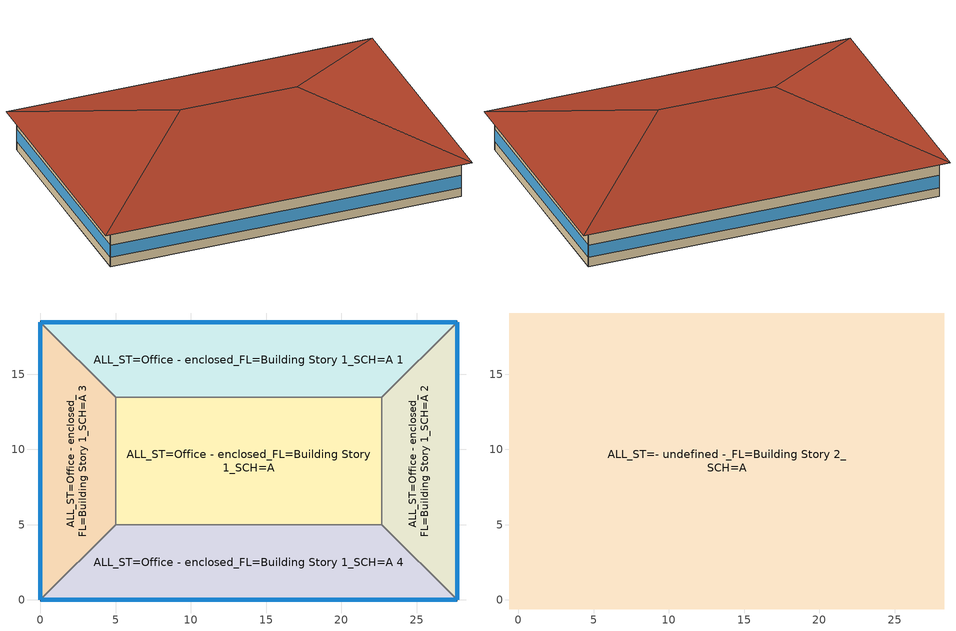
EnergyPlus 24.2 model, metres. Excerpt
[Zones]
ALL_ST=Office - enclosed_FL=Building Story 1_SCH=A
 floor foundation (BTAP-Grnd-Floor-Mass:U-0.757_std): 22.69,13.46 22.69,5 5,5 5,13.46 z0
 wall to ALL_ST=Office - enclosed_FL=Building Story 1_SCH=A 2 (BTAP-Int-Wall): 22.69,5 22.69,13.46 z0:3.05
 wall to ALL_ST=Office - enclosed_FL=Building Story 1_SCH=A 1 (BTAP-Int-Wall): 22.69,13.46 5,13.46 z0:3.05
 wall to ALL_ST=Office - enclosed_FL=Building Story 1_SCH=A 4 (BTAP-Int-Wall): 5,5 22.69,5 z0:3.05
 wall to ALL_ST=Office - enclosed_FL=Building Story 1_SCH=A 3 (BTAP-Int-Wall): 5,13.46 5,5 z0:3.05
ALL_ST=Office - enclosed_FL=Building Story 1_SCH=A 1
 floor foundation (BTAP-Grnd-Floor-Mass:U-0.757_std): 27.69,18.46 22.69,13.46 5,13.46 0,18.46 z0
 wall outside (BTAP-Ext-Wall-Mass:U-0.21): 27.69,18.46 0,18.46 z0:3.05
 wall to ALL_ST=Office - enclosed_FL=Building Story 1_SCH=A 2 (BTAP-Int-Wall): 22.69,13.46 27.69,18.46 z0:3.05
 wall to ALL_ST=Office - enclosed_FL=Building Story 1_SCH=A 3 (BTAP-Int-Wall): 0,18.46 5,13.46 z0:3.05
 window (BTAP-Ext-FixedWindow:U=0.220 SHGC=0.600): 27.66,18.46 0.03,18.46 z0.76:1.78
ALL_ST=Office - enclosed_FL=Building Story 1_SCH=A 2
 floor foundation (BTAP-Grnd-Floor-Mass:U-0.757_std): 27.69,18.46 27.69,0 22.69,5 22.69,13.46 z0
 wall outside (BTAP-Ext-Wall-Mass:U-0.21): 27.69,0 27.69,18.46 z0:3.05
 wall to ALL_ST=Office - enclosed_FL=Building Story 1_SCH=A 4 (BTAP-Int-Wall): 22.69,5 27.69,0 z0:3.05
 window (BTAP-Ext-FixedWindow:U=0.220 SHGC=0.600): 27.69,0.03 27.69,18.43 z0.76:1.78
ALL_ST=Office - enclosed_FL=Building Story 1_SCH=A 3
 floor foundation (BTAP-Grnd-Floor-Mass:U-0.757_std): 0,18.46 5,13.46 5,5 0,0 z0
 wall outside (BTAP-Ext-Wall-Mass:U-0.21): 0,18.46 0,0 z0:3.05
 wall to ALL_ST=Office - enclosed_FL=Building Story 1_SCH=A 4 (BTAP-Int-Wall): 0,0 5,5 z0:3.05
 window (BTAP-Ext-FixedWindow:U=0.220 SHGC=0.600): 0,18.43 0,0.03 z0.76:1.78
ALL_ST=Office - enclosed_FL=Building Story 1_SCH=A 4
 floor foundation (BTAP-Grnd-Floor-Mass:U-0.757_std): 22.69,5 27.69,0 0,0 5,5 z0
 wall outside (BTAP-Ext-Wall-Mass:U-0.21): 0,0 27.69,0 z0:3.05
 window (BTAP-Ext-FixedWindow:U=0.220 SHGC=0.600): 0.03,0 27.66,0 z0.76:1.78
ALL_ST=- undefined -_FL=Building Story 2_SCH=A
 floor outside (BTAP-Ext-Floor-Mass:U-0.162): 28.29,19.06 28.29,-0.6 27.69,0 27.69,18.46 z3.05; 28.29,19.06 27.69,18.46 0,18.46 -0.6,19.06 z3.05; 27.69,0 28.29,-0.6 -0.6,-0.6 0,0 z3.05; -0.6,19.06 0,18.46 0,0 -0.6,-0.6 z3.05
 floor to ALL_ST=Office - enclosed_FL=Building Story 1_SCH=A (BTAP-Int-Floor): 22.69,13.46 22.69,5 5,5 5,13.46 z3.05
 floor to ALL_ST=Office - enclosed_FL=Building Story 1_SCH=A 2 (BTAP-Int-Floor): 27.69,18.46 27.69,0 22.69,5 22.69,13.46 z3.05
 floor to ALL_ST=Office - enclosed_FL=Building Story 1_SCH=A 1 (BTAP-Int-Floor): 27.69,18.46 22.69,13.46 5,13.46 0,18.46 z3.05
 floor to ALL_ST=Office - enclosed_FL=Building Story 1_SCH=A 4 (BTAP-Int-Floor): 22.69,5 27.69,0 0,0 5,5 z3.05
 floor to ALL_ST=Office - enclosed_FL=Building Story 1_SCH=A 3 (BTAP-Int-Floor): 0,18.46 5,13.46 5,5 0,0 z3.05
 roof outside (BTAP-Ext-Roof-Metal:U-0.162): 18.46,9.23,6.33 28.29,-0.6,3.05 28.29,19.06,3.05; 18.46,9.23,6.33 28.29,19.06,3.05 -0.6,19.06,3.05 9.23,9.23,6.33; 9.23,9.23,6.33 -0.6,-0.6,3.05 28.29,-0.6,3.05 18.46,9.23,6.33; 9.23,9.23,6.33 -0.6,19.06,3.05 -0.6,-0.6,3.05
[Building]
SmallOffice: North Axis {deg}=0; Terrain=City; Loads Convergence Tolerance Value {W}=0.04; Temperature Convergence Tolerance Value {deltaC}=0.2; Solar Distribution=FullInteriorAndExterior; Maximum Number of Warmup Days=25; Minimum Number of Warmup Days=6
[Site:Location]
Calgary Intl AP_AB_CAN: Latitude {deg}=51.11; Longitude {deg}=-114.02; Time Zone {hr}=-7; Elevation {m}=1084.1
[Site:GroundTemperature:BuildingSurface]
19.527, 19.502, 19.536, 19.598, 20.002, 21.64, 22.225, 22.375, 21.449, 20.121, 19.802, 19.633
[Site:GroundTemperature:Deep]
4, 1.3, -0.4, -0.9, 0.1, 2.3, 5.2, 8, 9.9, 10.3, 9.2, 7
[Site:GroundTemperature:FCfactorMethod]
January Ground Temperature {C}=5.5; February Ground Temperature {C}=-2; March Ground Temperature {C}=-7.6; April Ground Temperature {C}=-6.3; May Ground Temperature {C}=-6.6; June Ground Temperature {C}=-0.3; July Ground Temperature {C}=4.9; August Ground Temperature {C}=10.2; September Ground Temperature {C}=13.8; October Ground Temperature {C}=17; November Ground Temperature {C}=16.6; December Ground Temperature {C}=11.1
[Site:GroundTemperature:Shallow]
-1.6, -5.4, -6.4, -5.5, -0.4, 5.3, 10.8, 14.7, 15.8, 14, 9.5, 4
[Site:WaterMainsTemperature]
Calculation Method=Correlation; Annual Average Outdoor Air Temperature {C}=4.69167; Maximum Difference In Monthly Average Outdoor Air Temperatures {deltaC}=24.6
[SizingPeriod:DesignDay] Day of Month=21; Dry-Bulb Temperature Range Modifier Type=DefaultMultipliers; Humidity Condition Type=Wetbulb; Barometric Pressure {Pa}=88961; Rain Indicator=No; Snow Indicator=No; Daylight Saving Time Indicator=No; Begin Environment Reset Mode=FullResetAtBeginEnvironment
Name | Month | Day Type | Maximum Dry-Bulb Temperature {C} | Daily Dry-Bulb Temperature Range {deltaC} | Wetbulb or DewPoint at Maximum Dry-Bulb {C} | Wind Speed {m/s} | Wind Direction {deg} | Solar Model Indicator | ASHRAE Clear Sky Optical Depth for Beam Irradiance (taub) | ASHRAE Clear Sky Optical Depth for Diffuse Irradiance (taud) | Sky Clearness
Calgary Intl AP Ann Clg .4% Condns DB=>MWB | 7 | SummerDesignDay | 28.8 | 12.3 | 16 | 4.5 | 160 | ASHRAETau | 0.34 | 2.419
Calgary Intl AP Ann Clg .4% Condns WB=>MDB | 7 | SummerDesignDay | 25.5 | 12.3 | 17.8 | 4.5 | 160 | ASHRAETau | 0.34 | 2.419
Calgary Intl AP Ann Htg 99.6% Condns DB | 1 | WinterDesignDay | -27.7 | 0 | -27.7 | 2.7 | 200 | ASHRAEClearSky |  |  | 0
[Material] Thermal Absorptance=0.9
Name | Roughness | Thickness {m} | Conductivity {W/m-K} | Density {kg/m3} | Specific Heat {J/kg-K} | Solar Absorptance | Visible Absorptance
1/2IN Gypsum 1 | Smooth | 0.0127 | 0.16 | 784.9 | 830 | 0.4 | 0.4
100mm Normalweight concrete floor 1 | MediumSmooth | 0.1016 | 2.31 | 2322 | 832 | 0.7 | 0.7
1IN Stucco 1 | Smooth | 0.0253 | 0.6918 | 1858 | 837 | 0.7 | 0.92
4 in. Normalweight Concrete Floor 1 | MediumRough | 0.1016 | 2.31 | 2322 | 832 | 0.7 | 0.7
6 in. Normalweight Concrete Floor 1 | MediumRough | 0.1524 | 2.31 | 2322 | 832 | 0.7 | 0.7
8IN CONCRETE HW RefBldg 1 | Rough | 0.2032 | 1.311 | 2240 | 836.8 | 0.7 | 0.7
Expanded Polystyrene | MediumSmooth | 0.0363959 | 0.029 | 29 | 1210 | 0.7 | 0.7
G01 13mm gypsum board 1 | Smooth | 0.0127 | 0.16 | 800 | 1090 | 0.7 | 0.5
Metal Roof Surface 1 | Smooth | 0.0008 | 45.28 | 7824 | 500 | 0.7 | 0.7
[Material:NoMass] Roughness=Smooth; Thermal Absorptance=0.9; Solar Absorptance=0.7
Name | Thermal Resistance {m2-K/W} | Visible Absorptance
Typical Carpet Pad; Typical Carpet Pad 1 | 0.21648 | 0.8
Typical Insulation 1 | 5.91238 | 0.7
Typical Insulation 2 | 4.49096 | 0.7
Typical Insulation 3 | 6.17282 | 0.7
[WindowMaterial:SimpleGlazingSystem]
SimpleGlazing:U=0.220 SHGC=0.600: U-Factor {W/m2-K}=2.2; Solar Heat Gain Coefficient=0.6; Visible Transmittance=0.21
[Construction]
BTAP-Ext-FixedWindow:U=0.220 SHGC=0.600: SimpleGlazing:U=0.220 SHGC=0.600
BTAP-Ext-Floor-Mass:U-0.162: Typical Insulation 1, 4 in. Normalweight Concrete Floor 1, Typical Carpet Pad 1
BTAP-Ext-Roof-Metal:U-0.162: Metal Roof Surface 1, Typical Insulation 3
BTAP-Ext-Wall-Mass:U-0.21: 1IN Stucco 1, 8IN CONCRETE HW RefBldg 1, Typical Insulation 2, 1/2IN Gypsum 1
BTAP-Grnd-Floor-Mass:U-0.757_std: 6 in. Normalweight Concrete Floor 1, Expanded Polystyrene
BTAP-Int-Floor: 100mm Normalweight concrete floor 1, Typical Carpet Pad
BTAP-Int-Wall: G01 13mm gypsum board 1, G01 13mm gypsum board 1
[Zone] Multiplier=1
Name | Part of Total Floor Area
ALL_ST=- undefined -_FL=Building Story 2_SCH=A | No
ALL_ST=Office - enclosed_FL=Building Story 1_SCH=A; ALL_ST=Office - enclosed_FL=Building Story 1_SCH=A 1; ALL_ST=Office - enclosed_FL=Building Story 1_SCH=A 2; ALL_ST=Office - enclosed_FL=Building Story 1_SCH=A 3; ALL_ST=Office - enclosed_FL=Building Story 1_SCH=A 4 | Yes
[Space]
Name | Zone | Volume {m3} | Space Type
Attic | ALL_ST=- undefined -_FL=Building Story 2_SCH=A | 720.188 | Space Function - undefined -
Core_ZN | ALL_ST=Office - enclosed_FL=Building Story 1_SCH=A | 456.455 | Space Function Office - enclosed
Perimeter_ZN_3 | ALL_ST=Office - enclosed_FL=Building Story 1_SCH=A 1 | 346.0225 | Space Function Office - enclosed
Perimeter_ZN_2 | ALL_ST=Office - enclosed_FL=Building Story 1_SCH=A 2 | 205.265 | Space Function Office - enclosed
Perimeter_ZN_4 | ALL_ST=Office - enclosed_FL=Building Story 1_SCH=A 3 | 205.265 | Space Function Office - enclosed
Perimeter_ZN_1 | ALL_ST=Office - enclosed_FL=Building Story 1_SCH=A 4 | 346.0225 | Space Function Office - enclosed
[SpaceList]
Space Function - undefined -: Attic
Space Function Office - enclosed: Perimeter_ZN_2, Perimeter_ZN_3, Perimeter_ZN_1, Perimeter_ZN_4, Core_ZN
[ZoneInfiltration:DesignFlowRate] Schedule=Always On Discrete; Design Flow Rate Calculation Method=Flow/ExteriorArea; Constant Term Coefficient=0; Temperature Term Coefficient=0; Velocity Term Coefficient=0.224; Velocity Squared Term Coefficient=0
Name | Zone or ZoneList or Space or SpaceList | Flow Rate per Exterior Surface Area {m3/s-m2}
Attic Infiltration | Attic | 0.000228332
Perimeter_ZN_3 Infiltration | Perimeter_ZN_3 | 0.00025
Perimeter_ZN_2 Infiltration | Perimeter_ZN_2 | 0.00025
Perimeter_ZN_4 Infiltration | Perimeter_ZN_4 | 0.00025
Perimeter_ZN_1 Infiltration | Perimeter_ZN_1 | 0.00025
[ZoneHVAC:IdealLoadsAirSystem]
Name | Design Specification Outdoor Air Object
Zone HVAC Ideal Loads Air System 4 | Space Function - undefined - Ventilation
Zone HVAC Ideal Loads Air System 1; Zone HVAC Ideal Loads Air System 2; Zone HVAC Ideal Loads Air System 3; Zone HVAC Ideal Loads Air System 5; Zone HVAC Ideal Loads Air System 6 | Space Function Office - enclosed Ventilation
[DesignSpecification:OutdoorAir] Outdoor Air Method=Sum; Outdoor Air Flow per Zone Floor Area {m3/s-m2}=0; Outdoor Air Flow per Zone {m3/s}=0; Outdoor Air Flow Air Changes per Hour {1/hr}=0
Name | Outdoor Air Flow per Person {m3/s-person}
Space Function - undefined - Ventilation | 0
Space Function Office - enclosed Ventilation | 0.0142092
[Zone equipment]
ALL_ST=- undefined -_FL=Building Story 2_SCH=A: Zone HVAC Ideal Loads Air System 4
ALL_ST=Office - enclosed_FL=Building Story 1_SCH=A: Zone HVAC Ideal Loads Air System 1
ALL_ST=Office - enclosed_FL=Building Story 1_SCH=A 1: Zone HVAC Ideal Loads Air System 2
ALL_ST=Office - enclosed_FL=Building Story 1_SCH=A 2: Zone HVAC Ideal Loads Air System 3
ALL_ST=Office - enclosed_FL=Building Story 1_SCH=A 3: Zone HVAC Ideal Loads Air System 5
ALL_ST=Office - enclosed_FL=Building Story 1_SCH=A 4: Zone HVAC Ideal Loads Air System 6
[Sizing:Zone] Zone Cooling Design Supply Air Temperature Input Method=SupplyAirTemperature; Zone Cooling Design Supply Air Temperature {C}=14; Zone Cooling Design Supply Air Temperature Difference {deltaC}=11.11; Zone Heating Design Supply Air Temperature Input Method=SupplyAirTemperature; Zone Heating Design Supply Air Temperature {C}=40; Zone Heating Design Supply Air Temperature Difference {deltaC}=11.11; Zone Cooling Design Supply Air Humidity Ratio {kgWater/kgDryAir}=0.0085; Zone Heating Design Supply Air Humidity Ratio {kgWater/kgDryAir}=0.008; Cooling Design Air Flow Method=DesignDay; Cooling Design Air Flow Rate {m3/s}=0; Cooling Minimum Air Flow per Zone Floor Area {m3/s-m2}=0.000762; Cooling Minimum Air Flow {m3/s}=0; Cooling Minimum Air Flow Fraction=0; Heating Design Air Flow Method=DesignDay; Heating Design Air Flow Rate {m3/s}=0; Heating Maximum Air Flow per Zone Floor Area {m3/s-m2}=0.002032; Heating Maximum Air Flow {m3/s}=0.141576; Heating Maximum Air Flow Fraction=0.3; Account for Dedicated Outdoor Air System=No; Zone Load Sizing Method=Sensible Load Only No Latent Load; Zone Latent Cooling Design Supply Air Humidity Ratio Input Method=HumidityRatioDifference; Zone Cooling Design Supply Air Humidity Ratio Difference {kgWater/kgDryAir}=0.005; Zone Latent Heating Design Supply Air Humidity Ratio Input Method=HumidityRatioDifference; Zone Humidification Design Supply Air Humidity Ratio Difference {kgWater/kgDryAir}=0.005; Type of Space Sum to Use=Coincident
Name | Design Specification Outdoor Air Object
ALL_ST=- undefined -_FL=Building Story 2_SCH=A | ALL_ST=- undefined -_FL=Building Story 2_SCH=A DSOA Space List
ALL_ST=Office - enclosed_FL=Building Story 1_SCH=A | ALL_ST=Office - enclosed_FL=Building Story 1_SCH=A DSOA Space List
ALL_ST=Office - enclosed_FL=Building Story 1_SCH=A 1 | ALL_ST=Office - enclosed_FL=Building Story 1_SCH=A 1 DSOA Space List
ALL_ST=Office - enclosed_FL=Building Story 1_SCH=A 2 | ALL_ST=Office - enclosed_FL=Building Story 1_SCH=A 2 DSOA Space List
ALL_ST=Office - enclosed_FL=Building Story 1_SCH=A 3 | ALL_ST=Office - enclosed_FL=Building Story 1_SCH=A 3 DSOA Space List
ALL_ST=Office - enclosed_FL=Building Story 1_SCH=A 4 | ALL_ST=Office - enclosed_FL=Building Story 1_SCH=A 4 DSOA Space List
[DesignSpecification:OutdoorAir:SpaceList]
Name | Space Name 1 | Space Design Specification Outdoor Air Object Name 1
ALL_ST=- undefined -_FL=Building Story 2_SCH=A DSOA Space List | Attic | Space Function - undefined - Ventilation
ALL_ST=Office - enclosed_FL=Building Story 1_SCH=A DSOA Space List | Core_ZN | Space Function Office - enclosed Ventilation
ALL_ST=Office - enclosed_FL=Building Story 1_SCH=A 1 DSOA Space List | Perimeter_ZN_3 | Space Function Office - enclosed Ventilation
ALL_ST=Office - enclosed_FL=Building Story 1_SCH=A 2 DSOA Space List | Perimeter_ZN_2 | Space Function Office - enclosed Ventilation
ALL_ST=Office - enclosed_FL=Building Story 1_SCH=A 3 DSOA Space List | Perimeter_ZN_4 | Space Function Office - enclosed Ventilation
ALL_ST=Office - enclosed_FL=Building Story 1_SCH=A 4 DSOA Space List | Perimeter_ZN_1 | Space Function Office - enclosed Ventilation
[Lights]
Space Function Office - enclosed Lights: Zone or ZoneList or Space or SpaceList=Space Function Office - enclosed; Schedule=NECB-A-Lighting; Design Level Calculation Method=Watts/Area; Watts per Floor Area {W/m2}=11.8999; Fraction Radiant=0.5; Fraction Visible=0.2; Fraction Replaceable=1
[People]
Space Function Office - enclosed People: Zone or ZoneList or Space or SpaceList=Space Function Office - enclosed; Number of People Schedule=NECB-A-Occupancy; Number of People Calculation Method=People/Area; People per Floor Area {person/m2}=0.0500522; Fraction Radiant=0.3; Activity Level Schedule=NECB-Activity; Work Efficiency Schedule=Work Efficiency Schedule; Clothing Insulation Schedule=Clothing Schedule; Air Velocity Schedule=Air Velocity Schedule
[ElectricEquipment]
Space Function Office - enclosed Elec Equip: Zone or ZoneList or Space or SpaceList=Space Function Office - enclosed; Schedule=NECB-A-Electric-Equipment; Design Level Calculation Method=Watts/Area; Watts per Floor Area {W/m2}=7.49994; Fraction Radiant=0.5
[SurfaceProperty:ExposedFoundationPerimeter] Exposed Perimeter Calculation Method=TotalExposedPerimeter
Name | Total Exposed Perimeter {m}
Core_ZN_floor | 0
Perimeter_ZN_3_floor; Perimeter_ZN_1_floor | 27.69
Perimeter_ZN_2_floor; Perimeter_ZN_4_floor | 18.46
[ZoneControl:Thermostat] Temperature Difference Between Cutout And Setpoint {deltaC}=0
Name | Zone or ZoneList | Control Type Schedule | Control 1
ALL_ST=Office - enclosed_FL=Building Story 1_SCH=A Thermostat | ALL_ST=Office - enclosed_FL=Building Story 1_SCH=A | ALL_ST=Office - enclosed_FL=Building Story 1_SCH=A Thermostat Schedule | Space Function Office - enclosed Thermostat 11
ALL_ST=Office - enclosed_FL=Building Story 1_SCH=A 1 Thermostat | ALL_ST=Office - enclosed_FL=Building Story 1_SCH=A 1 | ALL_ST=Office - enclosed_FL=Building Story 1_SCH=A 1 Thermostat Schedule | Space Function Office - enclosed Thermostat 12
ALL_ST=Office - enclosed_FL=Building Story 1_SCH=A 2 Thermostat | ALL_ST=Office - enclosed_FL=Building Story 1_SCH=A 2 | ALL_ST=Office - enclosed_FL=Building Story 1_SCH=A 2 Thermostat Schedule | Space Function Office - enclosed Thermostat 13
ALL_ST=Office - enclosed_FL=Building Story 1_SCH=A 3 Thermostat | ALL_ST=Office - enclosed_FL=Building Story 1_SCH=A 3 | ALL_ST=Office - enclosed_FL=Building Story 1_SCH=A 3 Thermostat Schedule | Space Function Office - enclosed Thermostat 14
ALL_ST=Office - enclosed_FL=Building Story 1_SCH=A 4 Thermostat | ALL_ST=Office - enclosed_FL=Building Story 1_SCH=A 4 | ALL_ST=Office - enclosed_FL=Building Story 1_SCH=A 4 Thermostat Schedule | Space Function Office - enclosed Thermostat 15
[ThermostatSetpoint:DualSetpoint] Heating Setpoint Temperature Schedule=NECB-A-Thermostat Setpoint-Heating; Cooling Setpoint Temperature Schedule=NECB-A-Thermostat Setpoint-Cooling
Space Function Office - enclosed Thermostat 11; Space Function Office - enclosed Thermostat 12; Space Function Office - enclosed Thermostat 13; Space Function Office - enclosed Thermostat 14; Space Function Office - enclosed Thermostat 15
[Foundation:Kiva]
Bldg Kiva Foundation: Wall Height Above Grade {m}=0; Wall Depth Below Slab {m}=0
[Foundation:Kiva:Settings]
Soil Conductivity {W/m-K}=1.73; Soil Density {kg/m3}=1842; Soil Specific Heat {J/kg-K}=419; Ground Solar Absorptivity=0.9; Ground Thermal Absorptivity=0.9; Ground Surface Roughness {m}=0.03; Far-Field Width {m}=40; Deep-Ground Boundary Condition=Autoselect; Deep-Ground Depth {m}=Autocalculate; Minimum Cell Dimension {m}=0.02; Maximum Cell Growth Coefficient=1.5; Simulation Timestep=Hourly
[Schedule:Day:Interval]
NECB-A-Lighting Sun|Hol Day; NECB-A-Lighting Sat Day: No, 24:00, 0.05
NECB-A-Lighting Default|Wkdy Day; NECB-A-Lighting Default: No, 07:00, 0.05, 08:00, 0.3, 09:00, 0.8, 17:00, 0.9, 18:00, 0.8, 19:00, 0.5, 21:00, 0.3, 23:00, 0.1, 24:00, 0.05
NECB-A-Occupancy Sun|Hol Day; NECB-A-Occupancy Sat Day; Work Efficiency Schedule Default: No, 24:00, 0
NECB-A-Occupancy Default|Wkdy Day; NECB-A-Occupancy Default: No, 07:00, 0, 08:00, 0.1, 09:00, 0.7, 12:00, 0.9, 14:00, 0.5, 17:00, 0.9, 18:00, 0.7, 19:00, 0.3, 23:00, 0.1, 24:00, 0
NECB-Activity Default; NECB-Activity Summer Design Day; NECB-Activity Winter Design Day: No, 24:00, 130
Clothing Schedule Default Winter Clothes: No, 24:00, 1
Air Velocity Schedule Default; NECB-A-Electric-Equipment Sun|Hol Day; NECB-A-Electric-Equipment Sat Day: No, 24:00, 0.2
NECB-A-Electric-Equipment Default|Wkdy Day; NECB-A-Electric-Equipment Default: No, 07:00, 0.2, 08:00, 0.3, 09:00, 0.8, 18:00, 0.9, 19:00, 0.5, 21:00, 0.3, 24:00, 0.2
NECB-A-Thermostat Setpoint-Heating Sun|Hol Day; NECB-A-Thermostat Setpoint-Heating Sat Day: No, 24:00, 18
NECB-A-Thermostat Setpoint-Heating Default|Wkdy Day; NECB-A-Thermostat Setpoint-Heating Default: No, 06:00, 18, 07:00, 20, 21:00, 22, 24:00, 18
NECB-A-Thermostat Setpoint-Cooling Sun|Hol Day; NECB-A-Thermostat Setpoint-Cooling Sat Day: No, 24:00, 35
NECB-A-Thermostat Setpoint-Cooling Default|Wkdy Day; NECB-A-Thermostat Setpoint-Cooling Default: No, 06:00, 35, 21:00, 24, 24:00, 35
[Schedule:Week:Daily]
NECB-A-Lighting Week Rule - Jan1-Dec31: NECB-A-Lighting Sun|Hol Day, NECB-A-Lighting Default|Wkdy Day, NECB-A-Lighting Default|Wkdy Day, NECB-A-Lighting Default|Wkdy Day, NECB-A-Lighting Default|Wkdy Day, NECB-A-Lighting Default|Wkdy Day, NECB-A-Lighting Sat Day, NECB-A-Lighting Default, NECB-A-Lighting Default, NECB-A-Lighting Default, NECB-A-Lighting Default, NECB-A-Lighting Default
NECB-A-Occupancy Week Rule - Jan1-Dec31: NECB-A-Occupancy Sun|Hol Day, NECB-A-Occupancy Default|Wkdy Day, NECB-A-Occupancy Default|Wkdy Day, NECB-A-Occupancy Default|Wkdy Day, NECB-A-Occupancy Default|Wkdy Day, NECB-A-Occupancy Default|Wkdy Day, NECB-A-Occupancy Sat Day, NECB-A-Occupancy Default, NECB-A-Occupancy Default, NECB-A-Occupancy Default, NECB-A-Occupancy Default, NECB-A-Occupancy Default
NECB-Activity Week Rule - Jan1-Dec31: NECB-Activity Default, NECB-Activity Default, NECB-Activity Default, NECB-Activity Default, NECB-Activity Default, NECB-Activity Default, NECB-Activity Default, NECB-Activity Default, NECB-Activity Summer Design Day, NECB-Activity Winter Design Day, NECB-Activity Default, NECB-Activity Default
Work Efficiency Schedule Week Rule - Jan1-Dec31: Work Efficiency Schedule Default, Work Efficiency Schedule Default, Work Efficiency Schedule Default, Work Efficiency Schedule Default, Work Efficiency Schedule Default, Work Efficiency Schedule Default, Work Efficiency Schedule Default, Work Efficiency Schedule Default, Work Efficiency Schedule Default, Work Efficiency Schedule Default, Work Efficiency Schedule Default, Work Efficiency Schedule Default
Clothing Schedule Week Rule - Jan1-Dec31: Clothing Schedule Default Winter Clothes, Clothing Schedule Default Winter Clothes, Clothing Schedule Default Winter Clothes, Clothing Schedule Default Winter Clothes, Clothing Schedule Default Winter Clothes, Clothing Schedule Default Winter Clothes, Clothing Schedule Default Winter Clothes, Clothing Schedule Default Winter Clothes, Clothing Schedule Default Winter Clothes, Clothing Schedule Default Winter Clothes, Clothing Schedule Default Winter Clothes, Clothing Schedule Default Winter Clothes
Air Velocity Schedule Week Rule - Jan1-Dec31: Air Velocity Schedule Default, Air Velocity Schedule Default, Air Velocity Schedule Default, Air Velocity Schedule Default, Air Velocity Schedule Default, Air Velocity Schedule Default, Air Velocity Schedule Default, Air Velocity Schedule Default, Air Velocity Schedule Default, Air Velocity Schedule Default, Air Velocity Schedule Default, Air Velocity Schedule Default
NECB-A-Electric-Equipment Week Rule - Jan1-Dec31: NECB-A-Electric-Equipment Sun|Hol Day, NECB-A-Electric-Equipment Default|Wkdy Day, NECB-A-Electric-Equipment Default|Wkdy Day, NECB-A-Electric-Equipment Default|Wkdy Day, NECB-A-Electric-Equipment Default|Wkdy Day, NECB-A-Electric-Equipment Default|Wkdy Day, NECB-A-Electric-Equipment Sat Day, NECB-A-Electric-Equipment Default, NECB-A-Electric-Equipment Default, NECB-A-Electric-Equipment Default, NECB-A-Electric-Equipment Default, NECB-A-Electric-Equipment Default
NECB-A-Thermostat Setpoint-Heating Week Rule - Jan1-Dec31: NECB-A-Thermostat Setpoint-Heating Sun|Hol Day, NECB-A-Thermostat Setpoint-Heating Default|Wkdy Day, NECB-A-Thermostat Setpoint-Heating Default|Wkdy Day, NECB-A-Thermostat Setpoint-Heating Default|Wkdy Day, NECB-A-Thermostat Setpoint-Heating Default|Wkdy Day, NECB-A-Thermostat Setpoint-Heating Default|Wkdy Day, NECB-A-Thermostat Setpoint-Heating Sat Day, NECB-A-Thermostat Setpoint-Heating Default, NECB-A-Thermostat Setpoint-Heating Default, NECB-A-Thermostat Setpoint-Heating Default, NECB-A-Thermostat Setpoint-Heating Default, NECB-A-Thermostat Setpoint-Heating Default
NECB-A-Thermostat Setpoint-Cooling Week Rule - Jan1-Dec31: NECB-A-Thermostat Setpoint-Cooling Sun|Hol Day, NECB-A-Thermostat Setpoint-Cooling Default|Wkdy Day, NECB-A-Thermostat Setpoint-Cooling Default|Wkdy Day, NECB-A-Thermostat Setpoint-Cooling Default|Wkdy Day, NECB-A-Thermostat Setpoint-Cooling Default|Wkdy Day, NECB-A-Thermostat Setpoint-Cooling Default|Wkdy Day, NECB-A-Thermostat Setpoint-Cooling Sat Day, NECB-A-Thermostat Setpoint-Cooling Default, NECB-A-Thermostat Setpoint-Cooling Default, NECB-A-Thermostat Setpoint-Cooling Default, NECB-A-Thermostat Setpoint-Cooling Default, NECB-A-Thermostat Setpoint-Cooling Default
[Schedule:Year]
NECB-A-Lighting: NECB-A-Lighting Week Rule - Jan1-Dec31, 1, 1, 12, 31
NECB-A-Occupancy: NECB-A-Occupancy Week Rule - Jan1-Dec31, 1, 1, 12, 31
NECB-Activity: NECB-Activity Week Rule - Jan1-Dec31, 1, 1, 12, 31
Work Efficiency Schedule: Work Efficiency Schedule Week Rule - Jan1-Dec31, 1, 1, 12, 31
Clothing Schedule: Clothing Schedule Week Rule - Jan1-Dec31, 1, 1, 12, 31
Air Velocity Schedule: Air Velocity Schedule Week Rule - Jan1-Dec31, 1, 1, 12, 31
NECB-A-Electric-Equipment: NECB-A-Electric-Equipment Week Rule - Jan1-Dec31, 1, 1, 12, 31
NECB-A-Thermostat Setpoint-Heating: NECB-A-Thermostat Setpoint-Heating Week Rule - Jan1-Dec31, 1, 1, 12, 31
NECB-A-Thermostat Setpoint-Cooling: NECB-A-Thermostat Setpoint-Cooling Week Rule - Jan1-Dec31, 1, 1, 12, 31
[Schedule:Compact]
ALL_ST=Office - enclosed_FL=Building Story 1_SCH=A Thermostat Schedule; ALL_ST=Office - enclosed_FL=Building Story 1_SCH=A 1 Thermostat Schedule; ALL_ST=Office - enclosed_FL=Building Story 1_SCH=A 2 Thermostat Schedule; ALL_ST=Office - enclosed_FL=Building Story 1_SCH=A 3 Thermostat Schedule; ALL_ST=Office - enclosed_FL=Building Story 1_SCH=A 4 Thermostat Schedule: Through: 12/31, For: AllDays, Until: 24:00, 4
[Schedule:Constant]
Always On Discrete: Hourly Value=1
